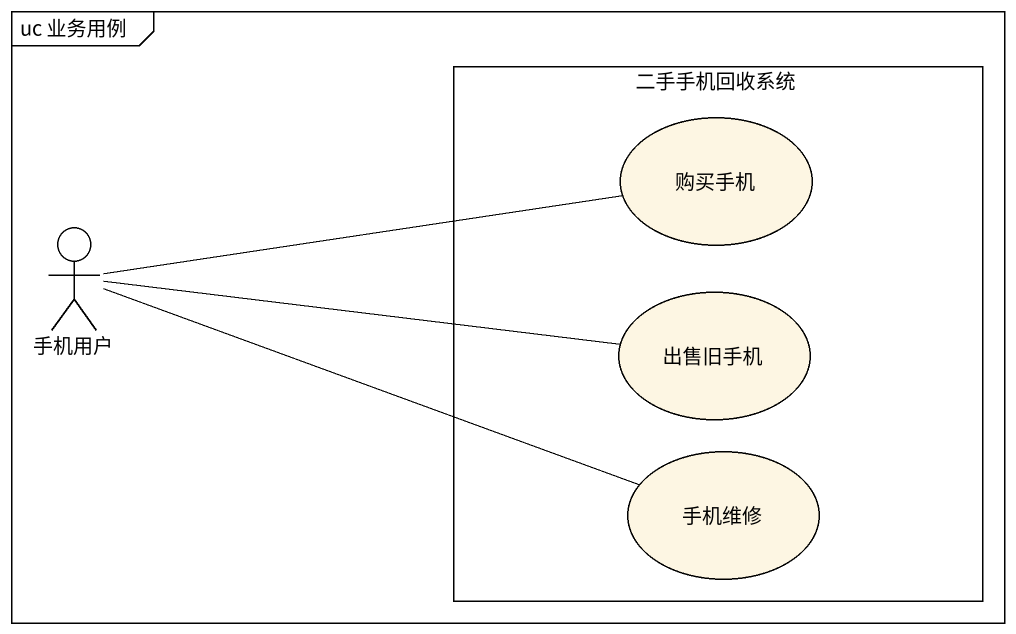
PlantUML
@startuml
mainframe uc 业务用例
rectangle 二手手机回收系统 {
  usecase 购买手机
  usecase 出售旧手机
  usecase 手机维修
}
actor 手机用户
手机用户 -right- 购买手机
手机用户 -right- 出售旧手机
手机用户 -right- 手机维修
@enduml
